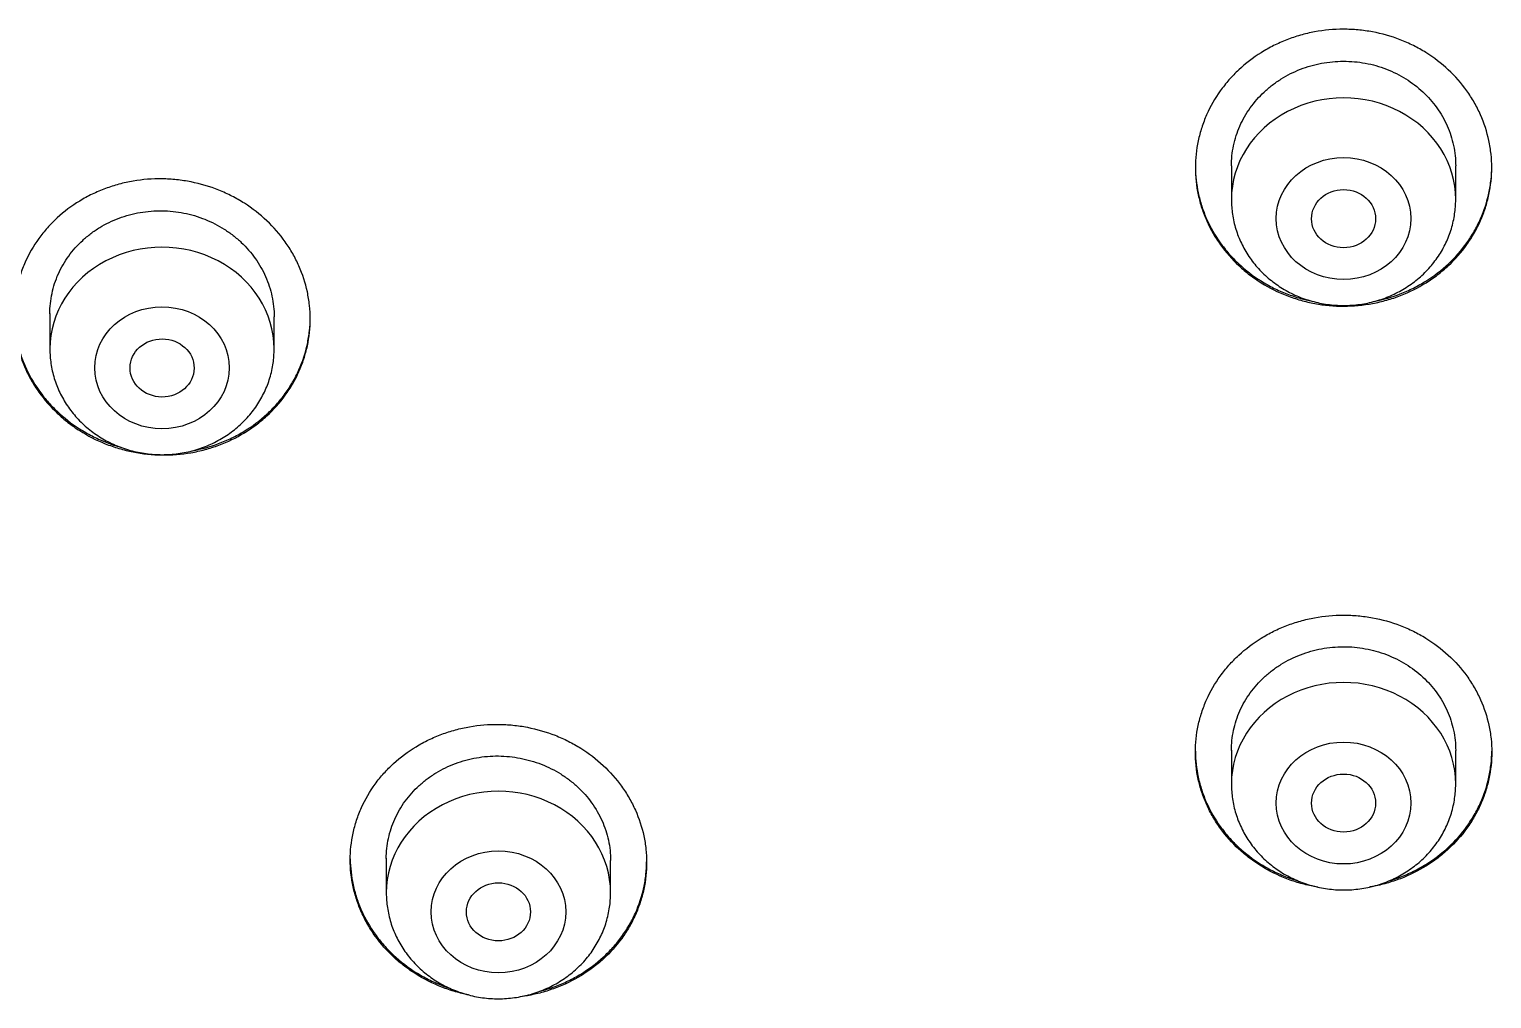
# Model space of a CAD drawing. Header units: millimetres. Extents: x 169 to 4368, y -1049 to 1924.
# Drawn here: x 457.418 to 459.244, y 1183.457 to 1184.668 of the extents above; entities that cross this region are included whole.
import ezdxf

# ---------------------------------------------------------------- set-up
doc = ezdxf.new("R2010")
doc.units = ezdxf.units.MM

msp = doc.modelspace()

# ---------------------------------------------------------------- linework, layer by layer
for p, q in [((458.9185, 1184.4972), (458.9185, 1184.455)), ((459.1985, 1184.455), (459.1985, 1184.4969)), ((457.4435, 1184.3127), (457.4435, 1184.2686)), ((457.7235, 1184.2686), (457.7235, 1184.3087)), ((458.9185, 1183.7676), (458.9185, 1183.7253)), ((459.1985, 1183.7253), (459.1985, 1183.7673)), ((457.8635, 1183.6328), (457.8635, 1183.5895)), ((458.1435, 1183.5895), (458.1435, 1183.6298))]:
    msp.add_line(p, q)
for centre in [(459.0585, 1184.455), (457.5835, 1184.2686), (459.0585, 1183.7253), (458.0035, 1183.5895)]:
    msp.add_ellipse(centre, major_axis=(0.14, 0), ratio=0.906308, start_param=0, end_param=3.141593)
for centre, major_axis, ratio in [((459.0585, 1184.4313), (0.084, 0), 0.906308), ((459.0585, 1184.4311), (-0.04, 0), 0.907695), ((457.5835, 1184.245), (0.084, 0), 0.906308), ((457.5836, 1184.2448), (0.04, -0.0003), 0.907086), ((459.0585, 1183.7017), (0.084, 0), 0.906308), ((459.0585, 1183.7016), (-0.04, 0), 0.906417), ((458.0035, 1183.5658), (0.084, 0), 0.906308), ((458.0035, 1183.5658), (0.04, 0), 0.90637)]:
    msp.add_ellipse(centre, major_axis=major_axis, ratio=ratio)
for points, knots in [([(458.8735, 1184.4947), (458.8735, 1184.5061), (458.8747, 1184.5173), (458.8782, 1184.5339), (458.8797, 1184.5393), (458.8832, 1184.5502), (458.8853, 1184.5556), (458.8922, 1184.5713), (458.8979, 1184.5812), (458.9079, 1184.5953), (458.9116, 1184.5999), (458.9193, 1184.6087), (458.9234, 1184.6129), (458.9362, 1184.6249), (458.9455, 1184.632), (458.9606, 1184.6415), (458.9659, 1184.6445), (458.9766, 1184.6498), (458.9875, 1184.6546), (458.9988, 1184.6585), (459.0104, 1184.6618), (459.0164, 1184.6632), (459.0343, 1184.6665), (459.0463, 1184.6676), (459.0644, 1184.6676), (459.0705, 1184.6673), (459.0826, 1184.6662), (459.0887, 1184.6654), (459.1065, 1184.6621), (459.118, 1184.6588), (459.1348, 1184.6523), (459.1404, 1184.6498), (459.1511, 1184.6445), (459.1563, 1184.6416), (459.1713, 1184.6322), (459.1807, 1184.625), (459.1979, 1184.6089), (459.2056, 1184.6001), (459.2157, 1184.5861), (459.2188, 1184.5812), (459.2245, 1184.5713), (459.2271, 1184.5661), (459.2341, 1184.5504), (459.2376, 1184.5396), (459.2411, 1184.523), (459.242, 1184.5174), (459.2432, 1184.5061), (459.2435, 1184.5004), (459.2435, 1184.4835), (459.2423, 1184.4723), (459.2388, 1184.4556), (459.2373, 1184.4501), (459.2338, 1184.4392), (459.2298, 1184.4286), (459.2246, 1184.4185), (459.219, 1184.4085), (459.2158, 1184.4036), (459.2057, 1184.3894), (459.198, 1184.3807), (459.1853, 1184.3687), (459.1808, 1184.3649), (459.1714, 1184.3577), (459.1665, 1184.3543), (459.1514, 1184.3449), (459.1408, 1184.3395), (459.124, 1184.333), (459.1182, 1184.3311), (459.1066, 1184.3278), (459.1007, 1184.3264), (459.0829, 1184.3231), (459.0709, 1184.322), (459.0526, 1184.3219), (459.0465, 1184.3222), (459.0345, 1184.3233), (459.0225, 1184.325), (459.0108, 1184.3277), (458.9992, 1184.331), (458.9934, 1184.3329), (458.9765, 1184.3394), (458.9659, 1184.3447), (458.9508, 1184.3541), (458.9459, 1184.3575), (458.9365, 1184.3647), (458.932, 1184.3685), (458.9192, 1184.3805), (458.9115, 1184.3892), (458.9014, 1184.4033), (458.8982, 1184.4082), (458.8925, 1184.4182), (458.8874, 1184.4284), (458.8833, 1184.4389), (458.8798, 1184.4497), (458.8783, 1184.4553), (458.8747, 1184.472), (458.8735, 1184.4833), (458.8735, 1184.4947)], [0, 0, 0, 0, 0.03125, 0.03125, 0.046875, 0.046875, 0.0625, 0.0625, 0.09375, 0.09375, 0.109375, 0.109375, 0.125, 0.125, 0.15625, 0.15625, 0.171875, 0.171875, 0.1875, 0.203125, 0.203125, 0.21875, 0.21875, 0.25, 0.25, 0.265625, 0.265625, 0.28125, 0.28125, 0.3125, 0.3125, 0.328125, 0.328125, 0.34375, 0.34375, 0.375, 0.375, 0.40625, 0.40625, 0.421875, 0.421875, 0.4375, 0.4375, 0.46875, 0.46875, 0.484375, 0.484375, 0.5, 0.5, 0.53125, 0.53125, 0.546875, 0.546875, 0.5625, 0.578125, 0.578125, 0.59375, 0.59375, 0.625, 0.625, 0.640625, 0.640625, 0.65625, 0.65625, 0.6875, 0.6875, 0.703125, 0.703125, 0.71875, 0.71875, 0.75, 0.75, 0.765625, 0.765625, 0.78125, 0.796875, 0.796875, 0.8125, 0.8125, 0.84375, 0.84375, 0.859375, 0.859375, 0.875, 0.875, 0.90625, 0.90625, 0.921875, 0.921875, 0.9375, 0.953125, 0.953125, 0.96875, 0.96875, 1, 1, 1, 1]), ([(458.9185, 1184.4969), (458.9185, 1184.5054), (458.9194, 1184.5138), (458.9221, 1184.5265), (458.9232, 1184.5307), (458.9258, 1184.5389), (458.9289, 1184.5469), (458.9328, 1184.5546), (458.9371, 1184.5621), (458.9395, 1184.5658), (458.9471, 1184.5766), (458.9529, 1184.5832), (458.9626, 1184.5923), (458.966, 1184.5951), (458.9731, 1184.6006), (458.9768, 1184.6032), (458.9882, 1184.6103), (458.9963, 1184.6144), (459.009, 1184.6193), (459.0133, 1184.6208), (459.0221, 1184.6233), (459.0266, 1184.6243), (459.04, 1184.6268), (459.0491, 1184.6277), (459.063, 1184.6277), (459.0676, 1184.6275), (459.0767, 1184.6267), (459.0857, 1184.6254), (459.0946, 1184.6234), (459.1034, 1184.6209), (459.1078, 1184.6194), (459.1205, 1184.6145), (459.1286, 1184.6105), (459.1438, 1184.601), (459.151, 1184.5954), (459.1639, 1184.5834), (459.1697, 1184.5768), (459.1774, 1184.5661), (459.1798, 1184.5624), (459.1841, 1184.5548), (459.188, 1184.5471), (459.1911, 1184.5391), (459.1938, 1184.5309), (459.1949, 1184.5267), (459.1976, 1184.514), (459.1985, 1184.5055), (459.1985, 1184.4969)], [0, 0, 0, 0, 0.062414, 0.062414, 0.093667, 0.093667, 0.12492, 0.156173, 0.156173, 0.187426, 0.187426, 0.249932, 0.249932, 0.281184, 0.281184, 0.312437, 0.312437, 0.374943, 0.374943, 0.406196, 0.406196, 0.437449, 0.437449, 0.499954, 0.499954, 0.531207, 0.531207, 0.56246, 0.593713, 0.593713, 0.624966, 0.624966, 0.687471, 0.687471, 0.749977, 0.749977, 0.812483, 0.812483, 0.843736, 0.843736, 0.874989, 0.906241, 0.906241, 0.937494, 0.937494, 1, 1, 1, 1]), ([(458.8735, 1184.4958), (458.8736, 1184.4848), (458.8748, 1184.4739), (458.8782, 1184.4578), (458.8797, 1184.4523), (458.8832, 1184.4414), (458.8853, 1184.436), (458.8922, 1184.4204), (458.8979, 1184.4104), (458.9079, 1184.3964), (458.9116, 1184.3918), (458.9193, 1184.383), (458.9234, 1184.3788), (458.9362, 1184.3668), (458.9455, 1184.3597), (458.9606, 1184.3502), (458.9659, 1184.3472), (458.9766, 1184.3419), (458.9875, 1184.3371), (458.9989, 1184.3333), (459.0095, 1184.3303), (459.0144, 1184.3291), (459.0194, 1184.3281)], [0, 0, 0, 0, 0.140501, 0.140501, 0.213118, 0.213118, 0.285735, 0.285735, 0.430969, 0.430969, 0.503586, 0.503586, 0.576203, 0.576203, 0.721437, 0.721437, 0.794054, 0.794054, 0.866671, 0.939288, 0.939288, 1, 1, 1, 1]), ([(459.0976, 1184.3281), (459.1084, 1184.3302), (459.119, 1184.3333), (459.1349, 1184.3395), (459.1404, 1184.3419), (459.1511, 1184.3473), (459.1563, 1184.3502), (459.1714, 1184.3596), (459.1807, 1184.3667), (459.198, 1184.3828), (459.2056, 1184.3916), (459.2157, 1184.4056), (459.2188, 1184.4104), (459.2245, 1184.4204), (459.2271, 1184.4256), (459.2341, 1184.4413), (459.2376, 1184.4521), (459.2411, 1184.4686), (459.242, 1184.4743), (459.2432, 1184.4852), (459.2435, 1184.4905), (459.2435, 1184.4958)], [0, 0, 0, 0, 0.133135, 0.133135, 0.205756, 0.205756, 0.278378, 0.278378, 0.423622, 0.423622, 0.568866, 0.568866, 0.641488, 0.641488, 0.714109, 0.714109, 0.859353, 0.859353, 0.931975, 0.931975, 1, 1, 1, 1]), ([(457.3985, 1184.311), (457.3985, 1184.3224), (457.3997, 1184.3335), (457.4032, 1184.35), (457.4047, 1184.3554), (457.4082, 1184.3662), (457.4103, 1184.3716), (457.4172, 1184.3871), (457.4229, 1184.397), (457.433, 1184.4109), (457.4366, 1184.4154), (457.4444, 1184.4241), (457.4484, 1184.4282), (457.4613, 1184.44), (457.4706, 1184.447), (457.4858, 1184.4563), (457.491, 1184.4591), (457.5017, 1184.4643), (457.5127, 1184.469), (457.524, 1184.4726), (457.5356, 1184.4757), (457.5416, 1184.477), (457.5595, 1184.4801), (457.5715, 1184.481), (457.5896, 1184.4808), (457.5957, 1184.4804), (457.6078, 1184.4791), (457.6138, 1184.4782), (457.6316, 1184.4746), (457.6432, 1184.4712), (457.66, 1184.4645), (457.6655, 1184.462), (457.6762, 1184.4565), (457.6814, 1184.4535), (457.6964, 1184.4439), (457.7057, 1184.4367), (457.723, 1184.4204), (457.7306, 1184.4116), (457.7407, 1184.3974), (457.7438, 1184.3926), (457.7495, 1184.3825), (457.7521, 1184.3773), (457.7591, 1184.3616), (457.7626, 1184.3508), (457.7661, 1184.3342), (457.767, 1184.3286), (457.7682, 1184.3173), (457.7685, 1184.3116), (457.7685, 1184.2948), (457.7673, 1184.2836), (457.7638, 1184.267), (457.7623, 1184.2615), (457.7588, 1184.2507), (457.7547, 1184.2402), (457.7496, 1184.2301), (457.7439, 1184.2202), (457.7408, 1184.2154), (457.7306, 1184.2014), (457.723, 1184.1928), (457.7102, 1184.181), (457.7057, 1184.1773), (457.6963, 1184.1702), (457.6914, 1184.1669), (457.6762, 1184.1577), (457.6656, 1184.1525), (457.6488, 1184.1463), (457.643, 1184.1444), (457.6314, 1184.1413), (457.6255, 1184.14), (457.6078, 1184.1369), (457.5957, 1184.136), (457.5774, 1184.1362), (457.5713, 1184.1366), (457.5593, 1184.1379), (457.5474, 1184.1397), (457.5356, 1184.1426), (457.524, 1184.146), (457.5183, 1184.148), (457.5014, 1184.1547), (457.4908, 1184.1602), (457.4758, 1184.1697), (457.4709, 1184.1732), (457.4614, 1184.1805), (457.457, 1184.1844), (457.4442, 1184.1965), (457.4365, 1184.2052), (457.4264, 1184.2194), (457.4232, 1184.2244), (457.4175, 1184.2344), (457.4124, 1184.2446), (457.4083, 1184.2552), (457.4048, 1184.266), (457.4033, 1184.2716), (457.3997, 1184.2883), (457.3985, 1184.2996), (457.3985, 1184.311)], [0, 0, 0, 0, 0.03125, 0.03125, 0.046875, 0.046875, 0.0625, 0.0625, 0.09375, 0.09375, 0.109375, 0.109375, 0.125, 0.125, 0.15625, 0.15625, 0.171875, 0.171875, 0.1875, 0.203125, 0.203125, 0.21875, 0.21875, 0.25, 0.25, 0.265625, 0.265625, 0.28125, 0.28125, 0.3125, 0.3125, 0.328125, 0.328125, 0.34375, 0.34375, 0.375, 0.375, 0.40625, 0.40625, 0.421875, 0.421875, 0.4375, 0.4375, 0.46875, 0.46875, 0.484375, 0.484375, 0.5, 0.5, 0.53125, 0.53125, 0.546875, 0.546875, 0.5625, 0.578125, 0.578125, 0.59375, 0.59375, 0.625, 0.625, 0.640625, 0.640625, 0.65625, 0.65625, 0.6875, 0.6875, 0.703125, 0.703125, 0.71875, 0.71875, 0.75, 0.75, 0.765625, 0.765625, 0.78125, 0.796875, 0.796875, 0.8125, 0.8125, 0.84375, 0.84375, 0.859375, 0.859375, 0.875, 0.875, 0.90625, 0.90625, 0.921875, 0.921875, 0.9375, 0.953125, 0.953125, 0.96875, 0.96875, 1, 1, 1, 1]), ([(457.4435, 1184.3125), (457.4435, 1184.321), (457.4444, 1184.3294), (457.4471, 1184.342), (457.4482, 1184.3461), (457.4508, 1184.3543), (457.4539, 1184.3622), (457.4578, 1184.3699), (457.4621, 1184.3774), (457.4645, 1184.381), (457.4722, 1184.3916), (457.478, 1184.3981), (457.4877, 1184.4071), (457.4911, 1184.4099), (457.4982, 1184.4152), (457.5019, 1184.4178), (457.5133, 1184.4247), (457.5214, 1184.4286), (457.5341, 1184.4334), (457.5385, 1184.4348), (457.5473, 1184.4372), (457.5517, 1184.4381), (457.5652, 1184.4404), (457.5743, 1184.4412), (457.5881, 1184.441), (457.5927, 1184.4407), (457.6018, 1184.4397), (457.6109, 1184.4384), (457.6197, 1184.4362), (457.6285, 1184.4336), (457.6329, 1184.432), (457.6456, 1184.427), (457.6536, 1184.4228), (457.665, 1184.4156), (457.6687, 1184.413), (457.6759, 1184.4074), (457.6793, 1184.4045), (457.689, 1184.3954), (457.6947, 1184.3887), (457.7024, 1184.378), (457.7048, 1184.3742), (457.7091, 1184.3666), (457.713, 1184.3589), (457.7161, 1184.3509), (457.7188, 1184.3427), (457.7199, 1184.3385), (457.7226, 1184.3258), (457.7235, 1184.3173), (457.7235, 1184.3087)], [0, 0, 0, 0, 0.0624071, 0.0624071, 0.0936602, 0.0936602, 0.1249133, 0.1561664, 0.1561664, 0.1874195, 0.1874195, 0.2499256, 0.2499256, 0.2811787, 0.2811787, 0.3124318, 0.3124318, 0.374938, 0.374938, 0.4061911, 0.4061911, 0.4374442, 0.4374442, 0.4999504, 0.4999504, 0.5312035, 0.5312035, 0.5624566, 0.5937097, 0.5937097, 0.6249628, 0.6249628, 0.687469, 0.687469, 0.7187221, 0.7187221, 0.7499752, 0.7499752, 0.8124814, 0.8124814, 0.8437345, 0.8437345, 0.8749876, 0.9062407, 0.9062407, 0.9374938, 0.9374938, 1, 1, 1, 1]), ([(458.9185, 1184.455), (458.9185, 1184.4482), (458.9194, 1184.4368), (458.9236, 1184.4178), (458.9305, 1184.4004), (458.94, 1184.3836), (458.952, 1184.3685), (458.9662, 1184.355), (458.9822, 1184.3436), (458.9999, 1184.3344), (459.0188, 1184.3278), (459.0385, 1184.3237), (459.0586, 1184.3224), (459.0788, 1184.3237), (459.0985, 1184.3278), (459.1174, 1184.3345), (459.135, 1184.3437), (459.1511, 1184.3552), (459.1653, 1184.3687), (459.1772, 1184.3839), (459.1867, 1184.4008), (459.1936, 1184.4183), (459.1976, 1184.4371), (459.1985, 1184.4484), (459.1985, 1184.455)], [0, 0, 0, 0, 0.043723, 0.08855, 0.133515, 0.178674, 0.224062, 0.269684, 0.315523, 0.361546, 0.407709, 0.453968, 0.500279, 0.546601, 0.592892, 0.639107, 0.685199, 0.73112, 0.776832, 0.822308, 0.867548, 0.912577, 0.957444, 1, 1, 1, 1]), ([(457.3985, 1184.3121), (457.3986, 1184.3011), (457.3998, 1184.2902), (457.4032, 1184.274), (457.4047, 1184.2685), (457.4082, 1184.2577), (457.4103, 1184.2523), (457.4172, 1184.2365), (457.4229, 1184.2266), (457.4329, 1184.2124), (457.4365, 1184.2078), (457.4443, 1184.1989), (457.4483, 1184.1947), (457.4611, 1184.1826), (457.4704, 1184.1753), (457.4856, 1184.1657), (457.4908, 1184.1627), (457.5015, 1184.1572), (457.5124, 1184.1522), (457.5237, 1184.1483), (457.5301, 1184.1464), (457.5307, 1184.1462), (457.5313, 1184.146)], [0, 0, 0, 0, 0.148534, 0.148534, 0.225242, 0.225242, 0.30195, 0.30195, 0.455366, 0.455366, 0.532075, 0.532075, 0.608783, 0.608783, 0.762199, 0.762199, 0.838907, 0.838907, 0.915615, 0.992324, 0.992324, 1, 1, 1, 1]), ([(457.6218, 1184.1415), (457.6328, 1184.1436), (457.6436, 1184.1465), (457.6597, 1184.1525), (457.6652, 1184.1548), (457.676, 1184.16), (457.6812, 1184.1629), (457.6962, 1184.172), (457.7056, 1184.179), (457.7186, 1184.1909), (457.7226, 1184.195), (457.7303, 1184.2036), (457.7375, 1184.2126), (457.7437, 1184.2221), (457.7495, 1184.232), (457.7521, 1184.2372), (457.7591, 1184.2527), (457.7626, 1184.2634), (457.7661, 1184.2799), (457.767, 1184.2855), (457.7682, 1184.2965), (457.7685, 1184.3018), (457.7685, 1184.3071)], [0, 0, 0, 0, 0.135384, 0.135384, 0.207779, 0.207779, 0.280173, 0.280173, 0.424961, 0.424961, 0.497355, 0.497355, 0.56975, 0.642144, 0.642144, 0.714538, 0.714538, 0.859327, 0.859327, 0.931721, 0.931721, 1, 1, 1, 1]), ([(457.4435, 1184.2686), (457.4435, 1184.2619), (457.4444, 1184.2505), (457.4486, 1184.2315), (457.4555, 1184.2141), (457.465, 1184.1973), (457.477, 1184.1822), (457.4912, 1184.1687), (457.5072, 1184.1573), (457.5249, 1184.1481), (457.5438, 1184.1415), (457.5635, 1184.1374), (457.5836, 1184.1361), (457.6038, 1184.1374), (457.6235, 1184.1415), (457.6424, 1184.1482), (457.66, 1184.1574), (457.6761, 1184.1689), (457.6903, 1184.1824), (457.7022, 1184.1976), (457.7117, 1184.2145), (457.7186, 1184.232), (457.7226, 1184.2508), (457.7235, 1184.2621), (457.7235, 1184.2686)], [0, 0, 0, 0, 0.043723, 0.08855, 0.133515, 0.178674, 0.224062, 0.269684, 0.315523, 0.361546, 0.407709, 0.453968, 0.500279, 0.546601, 0.592892, 0.639107, 0.685199, 0.73112, 0.776832, 0.822308, 0.867548, 0.912577, 0.957444, 1, 1, 1, 1]), ([(458.8735, 1183.7652), (458.8735, 1183.7765), (458.8747, 1183.7876), (458.8782, 1183.804), (458.8797, 1183.8094), (458.8832, 1183.8201), (458.8853, 1183.8255), (458.8922, 1183.841), (458.8979, 1183.8508), (458.908, 1183.8648), (458.9116, 1183.8693), (458.9193, 1183.8781), (458.9234, 1183.8822), (458.9362, 1183.894), (458.9455, 1183.9011), (458.9607, 1183.9105), (458.9659, 1183.9134), (458.9766, 1183.9187), (458.9875, 1183.9235), (458.9989, 1183.9273), (459.0105, 1183.9305), (459.0164, 1183.9319), (459.0343, 1183.9352), (459.0463, 1183.9363), (459.0644, 1183.9363), (459.0705, 1183.936), (459.0826, 1183.9349), (459.0887, 1183.9341), (459.1065, 1183.9308), (459.118, 1183.9276), (459.1348, 1183.9212), (459.1404, 1183.9187), (459.1511, 1183.9134), (459.1563, 1183.9106), (459.1713, 1183.9013), (459.1806, 1183.8942), (459.1979, 1183.8782), (459.2056, 1183.8696), (459.2156, 1183.8557), (459.2187, 1183.8509), (459.2245, 1183.841), (459.2271, 1183.8359), (459.2341, 1183.8203), (459.2376, 1183.8096), (459.2411, 1183.7932), (459.242, 1183.7876), (459.2432, 1183.7764), (459.2435, 1183.7708), (459.2435, 1183.7541), (459.2423, 1183.743), (459.2388, 1183.7265), (459.2373, 1183.721), (459.2338, 1183.7102), (459.2298, 1183.6997), (459.2246, 1183.6896), (459.2189, 1183.6798), (459.2158, 1183.6749), (459.2057, 1183.6609), (459.198, 1183.6523), (459.1852, 1183.6404), (459.1807, 1183.6366), (459.1713, 1183.6295), (459.1664, 1183.6261), (459.1513, 1183.6168), (459.1407, 1183.6115), (459.1239, 1183.6051), (459.1182, 1183.6032), (459.1065, 1183.5999), (459.1007, 1183.5985), (459.0934, 1183.5972), (459.092, 1183.5969), (459.0907, 1183.5967)], [0, 0, 0, 0, 0.043262, 0.043262, 0.064893, 0.064893, 0.086524, 0.086524, 0.129787, 0.129787, 0.151418, 0.151418, 0.173049, 0.173049, 0.216311, 0.216311, 0.237942, 0.237942, 0.259573, 0.281205, 0.281205, 0.302836, 0.302836, 0.346098, 0.346098, 0.367729, 0.367729, 0.38936, 0.38936, 0.432622, 0.432622, 0.454253, 0.454253, 0.475885, 0.475885, 0.519147, 0.519147, 0.562409, 0.562409, 0.58404, 0.58404, 0.605671, 0.605671, 0.648933, 0.648933, 0.670565, 0.670565, 0.692196, 0.692196, 0.735458, 0.735458, 0.757089, 0.757089, 0.77872, 0.800351, 0.800351, 0.821982, 0.821982, 0.865245, 0.865245, 0.886876, 0.886876, 0.908507, 0.908507, 0.951769, 0.951769, 0.9734, 0.9734, 0.995031, 0.995031, 1, 1, 1, 1]), ([(458.9185, 1183.7673), (458.9185, 1183.7757), (458.9194, 1183.7841), (458.9221, 1183.7966), (458.9232, 1183.8007), (458.9258, 1183.8089), (458.9289, 1183.8168), (458.9328, 1183.8244), (458.9371, 1183.8319), (458.9395, 1183.8356), (458.9472, 1183.8462), (458.9529, 1183.8528), (458.9626, 1183.8617), (458.966, 1183.8646), (458.9731, 1183.87), (458.9768, 1183.8725), (458.9883, 1183.8796), (458.9963, 1183.8836), (459.009, 1183.8885), (459.0134, 1183.8899), (459.0222, 1183.8924), (459.0266, 1183.8934), (459.04, 1183.8959), (459.0491, 1183.8968), (459.063, 1183.8968), (459.0676, 1183.8966), (459.0767, 1183.8958), (459.0857, 1183.8945), (459.0946, 1183.8925), (459.1034, 1183.89), (459.1078, 1183.8886), (459.1205, 1183.8837), (459.1286, 1183.8797), (459.1438, 1183.8703), (459.151, 1183.8649), (459.1639, 1183.8529), (459.1697, 1183.8464), (459.1774, 1183.8358), (459.1798, 1183.8321), (459.1841, 1183.8247), (459.188, 1183.817), (459.1911, 1183.8091), (459.1938, 1183.801), (459.1949, 1183.7968), (459.1976, 1183.7843), (459.1985, 1183.7758), (459.1985, 1183.7673)], [0, 0, 0, 0, 0.0624, 0.0624, 0.093653, 0.093653, 0.124907, 0.15616, 0.15616, 0.187413, 0.187413, 0.24992, 0.24992, 0.281173, 0.281173, 0.312427, 0.312427, 0.374933, 0.374933, 0.406187, 0.406187, 0.43744, 0.43744, 0.499947, 0.499947, 0.5312, 0.5312, 0.562453, 0.593707, 0.593707, 0.62496, 0.62496, 0.687467, 0.687467, 0.749973, 0.749973, 0.81248, 0.81248, 0.843733, 0.843733, 0.874987, 0.90624, 0.90624, 0.937493, 0.937493, 1, 1, 1, 1]), ([(457.8185, 1183.6308), (457.8185, 1183.6421), (457.8197, 1183.6532), (457.8232, 1183.6695), (457.8247, 1183.6749), (457.8282, 1183.6856), (457.8303, 1183.6909), (457.8372, 1183.7064), (457.8429, 1183.7161), (457.853, 1183.73), (457.8566, 1183.7344), (457.8644, 1183.7431), (457.8684, 1183.7472), (457.8813, 1183.7589), (457.8906, 1183.7659), (457.9057, 1183.7751), (457.911, 1183.778), (457.9217, 1183.7831), (457.9326, 1183.7878), (457.944, 1183.7914), (457.9556, 1183.7946), (457.9615, 1183.7959), (457.9794, 1183.799), (457.9914, 1183.8), (458.0095, 1183.7998), (458.0156, 1183.7995), (458.0277, 1183.7983), (458.0337, 1183.7974), (458.0515, 1183.7939), (458.0631, 1183.7906), (458.0799, 1183.784), (458.0854, 1183.7815), (458.0961, 1183.7761), (458.1013, 1183.7732), (458.1163, 1183.7638), (458.1257, 1183.7567), (458.1429, 1183.7406), (458.1506, 1183.7318), (458.1606, 1183.7179), (458.1637, 1183.7131), (458.1695, 1183.7031), (458.1721, 1183.698), (458.1791, 1183.6824), (458.1826, 1183.6717), (458.1861, 1183.6553), (458.187, 1183.6497), (458.1882, 1183.6385), (458.1885, 1183.6329), (458.1885, 1183.6162), (458.1873, 1183.6051), (458.1838, 1183.5887), (458.1823, 1183.5832), (458.1788, 1183.5725), (458.1747, 1183.5621), (458.1696, 1183.552), (458.1639, 1183.5422), (458.1608, 1183.5374), (458.1506, 1183.5235), (458.143, 1183.515), (458.1302, 1183.5032), (458.1257, 1183.4995), (458.1163, 1183.4925), (458.1114, 1183.4892), (458.0963, 1183.48), (458.0856, 1183.4748), (458.0689, 1183.4686), (458.0631, 1183.4667), (458.0514, 1183.4635), (458.0456, 1183.4622), (458.0367, 1183.4607), (458.0338, 1183.4603), (458.0308, 1183.4599)], [0, 0, 0, 0, 0.043013, 0.043013, 0.064519, 0.064519, 0.086026, 0.086026, 0.129039, 0.129039, 0.150545, 0.150545, 0.172052, 0.172052, 0.215065, 0.215065, 0.236571, 0.236571, 0.258078, 0.279584, 0.279584, 0.301091, 0.301091, 0.344104, 0.344104, 0.36561, 0.36561, 0.387117, 0.387117, 0.43013, 0.43013, 0.451636, 0.451636, 0.473143, 0.473143, 0.516156, 0.516156, 0.559169, 0.559169, 0.580675, 0.580675, 0.602182, 0.602182, 0.645195, 0.645195, 0.666701, 0.666701, 0.688208, 0.688208, 0.731221, 0.731221, 0.752727, 0.752727, 0.774233, 0.79574, 0.79574, 0.817246, 0.817246, 0.860259, 0.860259, 0.881766, 0.881766, 0.903272, 0.903272, 0.946285, 0.946285, 0.967792, 0.967792, 0.989298, 0.989298, 1, 1, 1, 1]), ([(458.8735, 1183.7663), (458.8736, 1183.7553), (458.8748, 1183.7446), (458.8782, 1183.7285), (458.8797, 1183.7231), (458.8832, 1183.7124), (458.8853, 1183.707), (458.8922, 1183.6915), (458.8979, 1183.6817), (458.908, 1183.6677), (458.9116, 1183.6632), (458.9193, 1183.6545), (458.9234, 1183.6503), (458.9362, 1183.6385), (458.9455, 1183.6314), (458.9607, 1183.622), (458.9659, 1183.6191), (458.9766, 1183.6138), (458.9866, 1183.6095), (458.997, 1183.6059), (459.0017, 1183.6045)], [0, 0, 0, 0, 0.151654, 0.151654, 0.229989, 0.229989, 0.308324, 0.308324, 0.464994, 0.464994, 0.543329, 0.543329, 0.621664, 0.621664, 0.778334, 0.778334, 0.856669, 0.856669, 0.935004, 1, 1, 1, 1]), ([(459.0264, 1183.5967), (459.0251, 1183.5969), (459.0179, 1183.5982), (459.0108, 1183.5998), (458.9992, 1183.603), (458.9934, 1183.6049), (458.9766, 1183.6114), (458.9659, 1183.6166), (458.9509, 1183.6259), (458.946, 1183.6293), (458.9365, 1183.6364), (458.932, 1183.6402), (458.9192, 1183.652), (458.9116, 1183.6606), (458.9014, 1183.6746), (458.8983, 1183.6795), (458.8925, 1183.6894), (458.8874, 1183.6995), (458.8833, 1183.7099), (458.8798, 1183.7206), (458.8783, 1183.7261), (458.8747, 1183.7427), (458.8735, 1183.7539), (458.8735, 1183.7652)], [0, 0, 0, 0, 0.015144, 0.085491, 0.085491, 0.155838, 0.155838, 0.296531, 0.296531, 0.366878, 0.366878, 0.437225, 0.437225, 0.577919, 0.577919, 0.648266, 0.648266, 0.718613, 0.788959, 0.788959, 0.859306, 0.859306, 1, 1, 1, 1]), ([(459.1153, 1183.6045), (459.12, 1183.6059), (459.1246, 1183.6075), (459.1348, 1183.6114), (459.1404, 1183.6138), (459.1511, 1183.6191), (459.1563, 1183.622), (459.1713, 1183.6313), (459.1807, 1183.6384), (459.1979, 1183.6543), (459.2056, 1183.663), (459.2156, 1183.6769), (459.2187, 1183.6817), (459.2245, 1183.6916), (459.2271, 1183.6967), (459.2341, 1183.7122), (459.2376, 1183.7229), (459.2411, 1183.7393), (459.242, 1183.7449), (459.2432, 1183.7558), (459.2435, 1183.761), (459.2435, 1183.7663)], [0, 0, 0, 0, 0.064014, 0.064014, 0.142414, 0.142414, 0.220814, 0.220814, 0.377615, 0.377615, 0.534416, 0.534416, 0.612816, 0.612816, 0.691217, 0.691217, 0.848017, 0.848017, 0.926418, 0.926418, 1, 1, 1, 1]), ([(457.8635, 1183.6324), (457.8635, 1183.6409), (457.8644, 1183.6492), (457.8671, 1183.6617), (457.8682, 1183.6658), (457.8708, 1183.6739), (457.8739, 1183.6818), (457.8778, 1183.6894), (457.8821, 1183.6968), (457.8845, 1183.7005), (457.8922, 1183.711), (457.898, 1183.7175), (457.9076, 1183.7263), (457.911, 1183.7292), (457.9182, 1183.7345), (457.9219, 1183.737), (457.9333, 1183.744), (457.9413, 1183.7479), (457.9541, 1183.7526), (457.9584, 1183.754), (457.9672, 1183.7564), (457.9717, 1183.7574), (457.9851, 1183.7597), (457.9942, 1183.7605), (458.008, 1183.7604), (458.0127, 1183.7601), (458.0218, 1183.7592), (458.0308, 1183.7579), (458.0396, 1183.7557), (458.0484, 1183.7532), (458.0528, 1183.7517), (458.0655, 1183.7467), (458.0736, 1183.7427), (458.085, 1183.7356), (458.0887, 1183.733), (458.0958, 1183.7275), (458.0992, 1183.7246), (458.1089, 1183.7156), (458.1147, 1183.7091), (458.1224, 1183.6984), (458.1248, 1183.6947), (458.1291, 1183.6872), (458.133, 1183.6796), (458.1361, 1183.6716), (458.1388, 1183.6635), (458.1399, 1183.6594), (458.1426, 1183.6468), (458.1435, 1183.6383), (458.1435, 1183.6298)], [0, 0, 0, 0, 0.062398, 0.062398, 0.093652, 0.093652, 0.124905, 0.156158, 0.156158, 0.187412, 0.187412, 0.249919, 0.249919, 0.281172, 0.281172, 0.312425, 0.312425, 0.374932, 0.374932, 0.406186, 0.406186, 0.437439, 0.437439, 0.499946, 0.499946, 0.531199, 0.531199, 0.562453, 0.593706, 0.593706, 0.624959, 0.624959, 0.687466, 0.687466, 0.718719, 0.718719, 0.749973, 0.749973, 0.81248, 0.81248, 0.843733, 0.843733, 0.874986, 0.90624, 0.90624, 0.937493, 0.937493, 1, 1, 1, 1]), ([(458.9185, 1183.7253), (458.9185, 1183.7186), (458.9194, 1183.7072), (458.9236, 1183.6882), (458.9305, 1183.6708), (458.94, 1183.654), (458.952, 1183.6388), (458.9662, 1183.6253), (458.9822, 1183.6139), (458.9999, 1183.6048), (459.0188, 1183.5981), (459.0385, 1183.5941), (459.0586, 1183.5927), (459.0788, 1183.5941), (459.0985, 1183.5982), (459.1174, 1183.6049), (459.135, 1183.6141), (459.1511, 1183.6256), (459.1653, 1183.6391), (459.1772, 1183.6543), (459.1867, 1183.6712), (459.1936, 1183.6887), (459.1976, 1183.7075), (459.1985, 1183.7188), (459.1985, 1183.7253)], [0, 0, 0, 0, 0.043723, 0.08855, 0.133515, 0.178674, 0.224062, 0.269684, 0.315523, 0.361546, 0.407709, 0.453968, 0.500279, 0.546601, 0.592892, 0.639107, 0.685199, 0.73112, 0.776832, 0.822308, 0.867548, 0.912577, 0.957444, 1, 1, 1, 1]), ([(457.8185, 1183.6319), (457.8186, 1183.621), (457.8198, 1183.6102), (457.8232, 1183.5942), (457.8247, 1183.5887), (457.8282, 1183.578), (457.8303, 1183.5726), (457.8372, 1183.5571), (457.8429, 1183.5472), (457.853, 1183.5332), (457.8566, 1183.5286), (457.8643, 1183.5198), (457.8684, 1183.5157), (457.8812, 1183.5037), (457.8905, 1183.4966), (457.9056, 1183.4871), (457.9109, 1183.4841), (457.9216, 1183.4787), (457.9302, 1183.4749), (457.9391, 1183.4716), (457.9425, 1183.4705)], [0, 0, 0, 0, 0.154669, 0.154669, 0.234529, 0.234529, 0.314389, 0.314389, 0.474109, 0.474109, 0.553969, 0.553969, 0.633829, 0.633829, 0.793549, 0.793549, 0.873409, 0.873409, 0.95327, 1, 1, 1, 1]), ([(457.966, 1183.4622), (457.9606, 1183.4632), (457.9553, 1183.4646), (457.9441, 1183.4678), (457.9384, 1183.4697), (457.9215, 1183.4763), (457.9109, 1183.4817), (457.8958, 1183.4911), (457.891, 1183.4944), (457.8815, 1183.5017), (457.877, 1183.5055), (457.8642, 1183.5174), (457.8566, 1183.5261), (457.8464, 1183.5401), (457.8433, 1183.545), (457.8375, 1183.5549), (457.8324, 1183.5651), (457.8283, 1183.5756), (457.8248, 1183.5863), (457.8233, 1183.5917), (457.8197, 1183.6083), (457.8185, 1183.6195), (457.8185, 1183.6308)], [0, 0, 0, 0, 0.065763, 0.065763, 0.137627, 0.137627, 0.281356, 0.281356, 0.35322, 0.35322, 0.425085, 0.425085, 0.568813, 0.568813, 0.640678, 0.640678, 0.712542, 0.784407, 0.784407, 0.856271, 0.856271, 1, 1, 1, 1]), ([(458.0556, 1183.4668), (458.0619, 1183.4685), (458.0681, 1183.4704), (458.0797, 1183.4748), (458.0853, 1183.4771), (458.096, 1183.4823), (458.1012, 1183.4851), (458.1162, 1183.4943), (458.1256, 1183.5012), (458.1386, 1183.5131), (458.1426, 1183.5172), (458.1503, 1183.5257), (458.1575, 1183.5346), (458.1637, 1183.5441), (458.1695, 1183.5539), (458.1721, 1183.559), (458.1791, 1183.5745), (458.1826, 1183.5851), (458.1861, 1183.6015), (458.187, 1183.607), (458.1882, 1183.6179), (458.1885, 1183.6232), (458.1885, 1183.6284)], [0, 0, 0, 0, 0.083276, 0.083276, 0.160044, 0.160044, 0.236813, 0.236813, 0.390349, 0.390349, 0.467117, 0.467117, 0.543885, 0.620653, 0.620653, 0.697422, 0.697422, 0.850958, 0.850958, 0.927726, 0.927726, 1, 1, 1, 1]), ([(457.8635, 1183.5895), (457.8635, 1183.5827), (457.8644, 1183.5713), (457.8686, 1183.5524), (457.8755, 1183.5349), (457.885, 1183.5181), (457.897, 1183.503), (457.9112, 1183.4895), (457.9272, 1183.4781), (457.9449, 1183.469), (457.9638, 1183.4623), (457.9835, 1183.4582), (458.0036, 1183.4569), (458.0238, 1183.4583), (458.0435, 1183.4624), (458.0624, 1183.4691), (458.08, 1183.4783), (458.0961, 1183.4897), (458.1103, 1183.5033), (458.1222, 1183.5185), (458.1317, 1183.5353), (458.1386, 1183.5528), (458.1426, 1183.5717), (458.1435, 1183.5829), (458.1435, 1183.5895)], [0, 0, 0, 0, 0.043723, 0.08855, 0.133515, 0.178674, 0.224062, 0.269684, 0.315523, 0.361546, 0.407709, 0.453968, 0.500279, 0.546601, 0.592892, 0.639107, 0.685199, 0.73112, 0.776832, 0.822308, 0.867548, 0.912577, 0.957444, 1, 1, 1, 1])]:
    msp.add_open_spline(points, degree=3, knots=knots)

doc.saveas('drawing.dxf')
